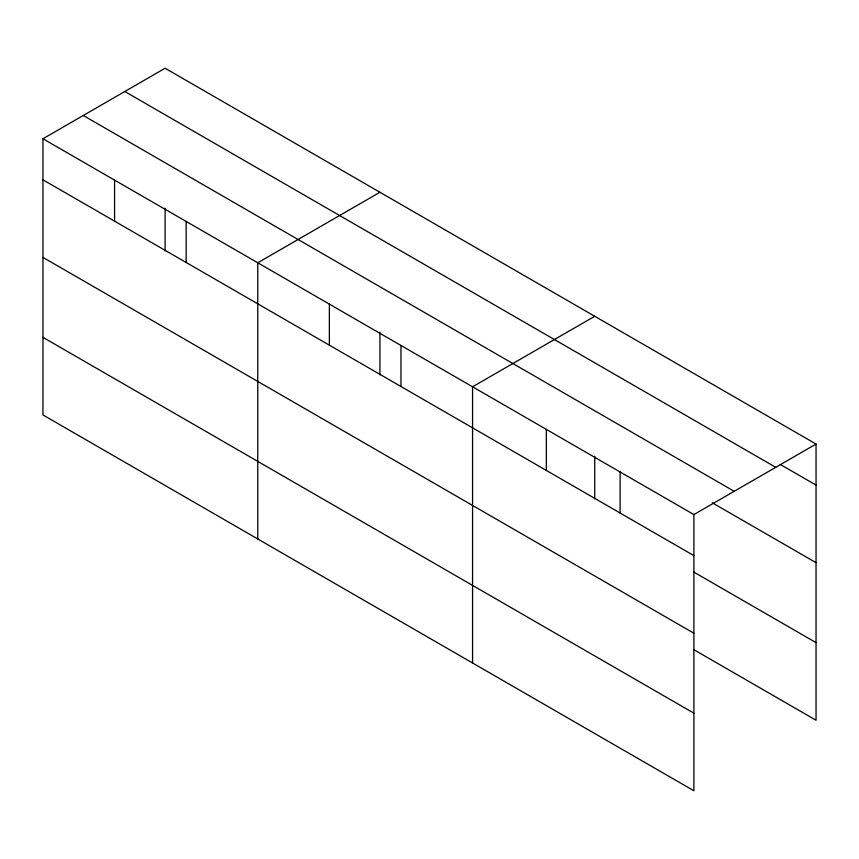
<?xml version="1.0" encoding="UTF-8"?>
<svg xmlns="http://www.w3.org/2000/svg" width="859" height="859" viewBox="0 0 859 859"><rect width="100%" height="100%" fill="white"/><g stroke="black" fill="none" stroke-linecap="round" stroke-linejoin="round"><path stroke-width="1.29" d="M693.889 633.223L693.889 514.573L42.95 138.761L42.95 414.951L693.889 790.763L693.889 633.223L42.95 257.399M693.868 649.694L816.05 720.239L816.05 444.049L165.111 68.237L42.95 138.761M379.925 192.255L257.764 262.779L257.764 538.969M594.729 316.273L472.568 386.797L472.568 662.987M693.889 514.573L816.05 444.049M780.316 464.461L816.05 485.088M124.802 91.505L775.741 467.317M83.259 115.482L734.198 491.305M712.304 502.794L816.05 562.688M42.95 179.81L693.889 555.623M693.868 572.094L816.05 642.639M42.95 337.351L693.889 713.174M620.112 471.988L620.112 513.027M594.729 456.236L594.729 498.875M546.345 429.393L546.345 470.431M400.97 345.458L400.97 386.507M379.925 332.218L379.925 374.857M329.362 304.118L329.362 345.168M186.156 221.439L186.156 262.489M165.111 208.189L165.111 250.839M114.558 180.1L114.558 221.15"/></g></svg>
